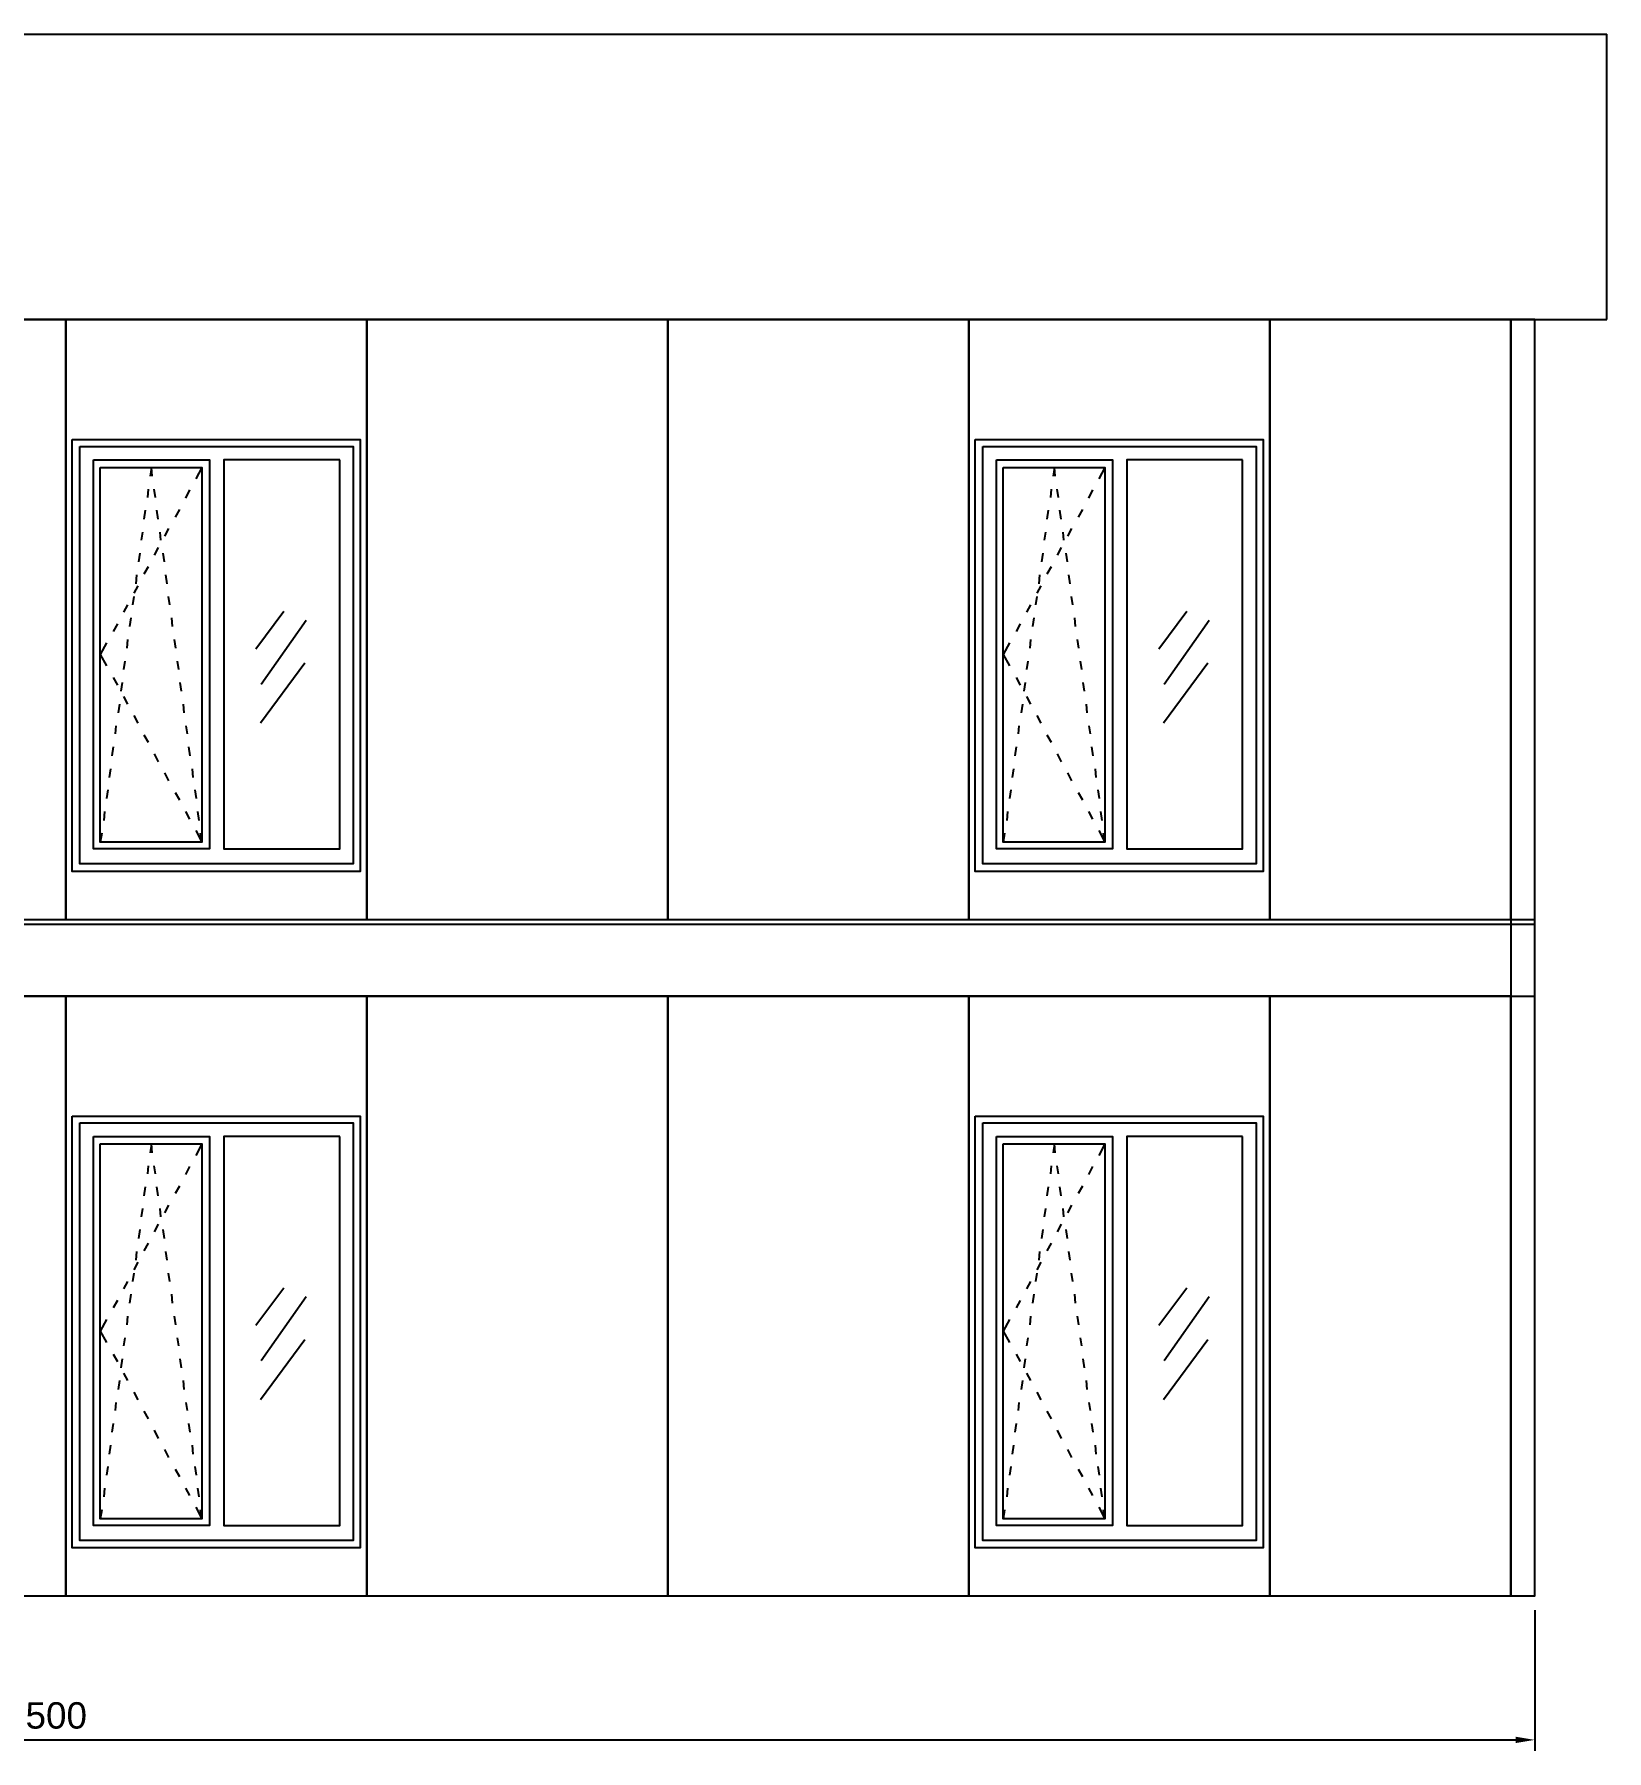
# Model space of a CAD drawing. Header units: millimetres. Extents: x -973 to 28250, y -35942 to 8545.
# Drawn here: x 6244 to 12800, y -35145 to -27991 of the extents above; entities that cross this region are included whole.
import ezdxf

# ---------------------------------------------------------------- set-up
doc = ezdxf.new("R2010")
doc.units = ezdxf.units.MM
for name, color, linetype in [('R02_CATI', 1, 'Continuous'), ('R02_DUVAR', 7, 'Continuous'), ('R02_KOLON', 3, 'Continuous'), ('R02_KOT', 4, 'Continuous'), ('R02_OLCU', 4, 'Continuous'), ('R02_PENCERE', 4, 'Continuous')]:
    doc.layers.add(name, color=color, linetype=linetype)
doc.styles.get("Standard").update_dxf_attribs({"font": 'Arial.ttf'})
doc.dimstyles.new('ISO-25', dxfattribs={"dimtxt": 12, "dimasz": 3, "dimexe": 1.25, "dimexo": 0.625, "dimgap": 4, "dimtad": 1, "dimtxsty": 'Standard', "dimcen": 2.5, "dimadec": 0, "dimazin": 0, "dimtfac": 1, "dimtmove": 0, "dimatfit": 3, "dimfxl": 1, "dimarcsym": 0})

# ---------------------------------------------------------------- blocks, each defined once
blk = doc.blocks.new('kaynak-on-pencere')
at = {"color": 1, "linetype": 'Continuous', "lineweight": 25, "ltscale": 0.5}
for p, q in [((34.71, 108.53), (33.07, 105.42)), ((20.28, 102.68), (20.1, 100.49)), ((22.29, 100.49), (21.92, 102.68)), ((31.43, 102.5), (30.33, 100.3)), ((19.55, 97.02), (19.18, 94.64)), ((23.02, 94.64), (22.66, 97.02)), ((28.68, 97.2), (27.59, 95.19)), ((25.76, 92.08), (24.67, 90.07)), ((18.82, 91.17), (18.45, 88.98)), ((23.75, 88.98), (23.57, 91.17)), ((18.09, 85.51), (17.72, 83.13)), ((23.02, 86.97), (21.92, 84.96)), ((24.67, 83.13), (24.3, 85.51)), ((17.17, 79.66), (16.99, 77.28)), ((20.28, 81.85), (19.18, 79.84)), ((25.4, 77.28), (25.03, 79.66)), ((16.44, 73.81), (16.08, 71.62)), ((17.54, 76.74), (16.44, 74.73)), ((26.13, 71.62), (25.76, 73.81)), ((14.8, 71.62), (13.7, 69.61)), ((12.06, 66.5), (10.96, 64.49)), ((15.71, 68.15), (15.35, 65.77)), ((26.86, 65.77), (26.67, 68.15)), ((14.8, 62.3), (14.62, 59.93)), ((27.77, 59.93), (27.41, 62.3)), ((14.07, 56.46), (13.7, 54.26)), ((28.5, 54.26), (28.14, 56.46)), ((10.96, 52.07), (12.06, 50.06)), ((13.34, 50.79), (12.97, 48.42)), ((29.23, 48.42), (28.87, 50.79)), ((13.7, 46.96), (14.8, 44.95)), ((12.61, 44.95), (12.24, 42.57)), ((16.44, 41.84), (17.54, 39.83)), ((29.96, 42.57), (29.78, 44.95)), ((11.69, 39.1), (11.51, 36.91)), ((30.88, 36.91), (30.51, 39.1)), ((10.96, 33.43), (10.6, 31.06)), ((19.18, 36.72), (20.28, 34.71)), ((31.61, 31.06), (31.24, 33.43)), ((10.23, 27.59), (9.87, 25.21)), ((21.92, 31.61), (23.02, 29.42)), ((32.34, 25.21), (32.16, 27.59)), ((24.67, 26.49), (25.76, 24.3)), ((9.5, 21.92), (9.14, 19.55)), ((27.59, 21.19), (28.68, 19.18)), ((33.25, 19.55), (32.89, 21.92)), ((8.59, 16.08), (8.4, 13.7)), ((30.33, 16.08), (31.43, 14.07)), ((33.98, 13.7), (33.62, 16.08)), ((7.86, 10.23), (7.49, 7.86))]:
    blk.add_line(p, q, dxfattribs=at)
at = {"color": 7, "linetype": 'Continuous', "lineweight": 25, "ltscale": 0.5}
for p, q in [((56.64, 69.79), (49.15, 59.74)), ((62.67, 67.42), (50.61, 50.24)), ((62.3, 55.91), (50.43, 39.83))]:
    blk.add_line(p, q, dxfattribs=at)
at = {"color": 7, "linetype": 'Continuous', "lineweight": 25}
for points in [[(0, 116.02), (77.1, 116.02), (77.1, 0), (0, 0)], [(2.01, 114.19), (75.27, 114.19), (75.27, 2.01), (2.01, 2.01)], [(5.66, 110.54), (36.72, 110.54), (36.72, 6.03), (5.66, 6.03)], [(71.62, 110.54), (40.56, 110.54), (40.56, 6.03), (71.62, 6.03)], [(7.49, 108.53), (34.71, 108.53), (34.71, 7.86), (7.49, 7.86)]]:
    blk.add_lwpolyline(points, close=True, dxfattribs=at)
at = {"color": 1, "linetype": 'Continuous', "lineweight": 25}
for points in [[(21.38, 106.15), (21.19, 108.53), (20.83, 106.15)], [(9.14, 61.39), (7.49, 58.28), (9.14, 55.18)], [(33.07, 10.96), (34.71, 7.86), (34.35, 10.23)]]:
    blk.add_lwpolyline(points, dxfattribs=at)
blk = doc.blocks.new('*D356')
at = {"layer": 'Defpoints', "color": 0, "transparency": 16777216}
for p in [(0, -34500), (12500, -34500), (12500, -35100)]:
    blk.add_point(p, dxfattribs=at)
at = {"layer": 'R02_OLCU', "color": 4, "lineweight": -2, "transparency": 16777216}
for p, q in [((0, -34560), (0, -35145)), ((12500, -34560), (12500, -35145)), ((80, -35100), (12420, -35100))]:
    blk.add_line(p, q, dxfattribs=at)
at = {"layer": 'R02_OLCU', "color": 4, "transparency": 16777216}
for points in [[(80, -35086.7), (80, -35113.3), (0, -35100)], [(12420, -35086.7), (12420, -35113.3), (12500, -35100)]]:
    blk.add_solid(points, dxfattribs=at)
at = {"layer": 'R02_OLCU', "color": 4, "transparency": 16777216, "insert": (6250, -34998.8), "char_height": 110, "attachment_point": 5}
blk.add_mtext('12500', dxfattribs=at)

msp = doc.modelspace()

# ---------------------------------------------------------------- linework, layer by layer
at = {"layer": 'R02_CATI'}
for p, q in [((-300, -27991), (12800, -27991)), ((12800, -29180), (12800, -27991)), ((-300, -29180), (12800, -29180))]:
    msp.add_line(p, q, dxfattribs=at)
at = {"layer": 'R02_DUVAR'}
for points in [[(5120, -31680), (6375, -31680), (6375, -29180), (5120, -29180)], [(6375, -31680), (7630, -31680), (7630, -29180), (6375, -29180)], [(7630, -31680), (8885, -31680), (8885, -29180), (7630, -29180)], [(8885, -31680), (10140, -31680), (10140, -29180), (8885, -29180)], [(10140, -31680), (11395, -31680), (11395, -29180), (10140, -29180)], [(11395, -31680), (12400, -31680), (12400, -29180), (11395, -29180)], [(5120, -34500), (6375, -34500), (6375, -32000), (5120, -32000)], [(6375, -34500), (7630, -34500), (7630, -32000), (6375, -32000)], [(7630, -34500), (8885, -34500), (8885, -32000), (7630, -32000)], [(8885, -34500), (10140, -34500), (10140, -32000), (8885, -32000)], [(10140, -34500), (11395, -34500), (11395, -32000), (10140, -32000)], [(11395, -34500), (12400, -34500), (12400, -32000), (11395, -32000)]]:
    msp.add_lwpolyline(points, close=True, dxfattribs=at)
at = {"layer": 'R02_KOLON'}
msp.add_lwpolyline([(12400, -34500), (12500, -34500), (12500, -29180), (12400, -29180)], close=True, dxfattribs=at)
at = {"layer": 'R02_KOT'}
for p, q in [((0, -29180), (12500, -29180)), ((0, -31680), (12500, -31680)), ((0, -31700), (12500, -31700)), ((0, -32000), (12500, -32000)), ((0, -34500), (12500, -34500))]:
    msp.add_line(p, q, dxfattribs=at)

# ---------------------------------------------------------------- block references
at = {"layer": 'R02_PENCERE', "xscale": 15.56392893, "yscale": 15.51490868}
for p in [(6402.5, -31480), (10167.5, -31480), (6402.5, -34300), (10167.5, -34300)]:
    msp.add_blockref('kaynak-on-pencere', p, dxfattribs=at)

# ---------------------------------------------------------------- dimensions: what is measured, and where the dimension line sits
at = {"layer": 'R02_OLCU'}
dim = msp.add_linear_dim(base=(12500, -35100), p1=(0, -34500), p2=(12500, -34500), dimstyle='ISO-25', override={"dimtxt": 110, "dimasz": 80, "dimexe": 45, "dimexo": 60, "dimgap": 45, "dimdec": 1, "dimclrd": 4, "dimclre": 4, "dimclrt": 4, "dimtix": 1, "dimatfit": 1}, dxfattribs=at)
dim.commit()
dim.dimension.update_dxf_attribs({"geometry": '*D356', "text_midpoint": (6250, -34998.84)})

doc.saveas('drawing.dxf')
